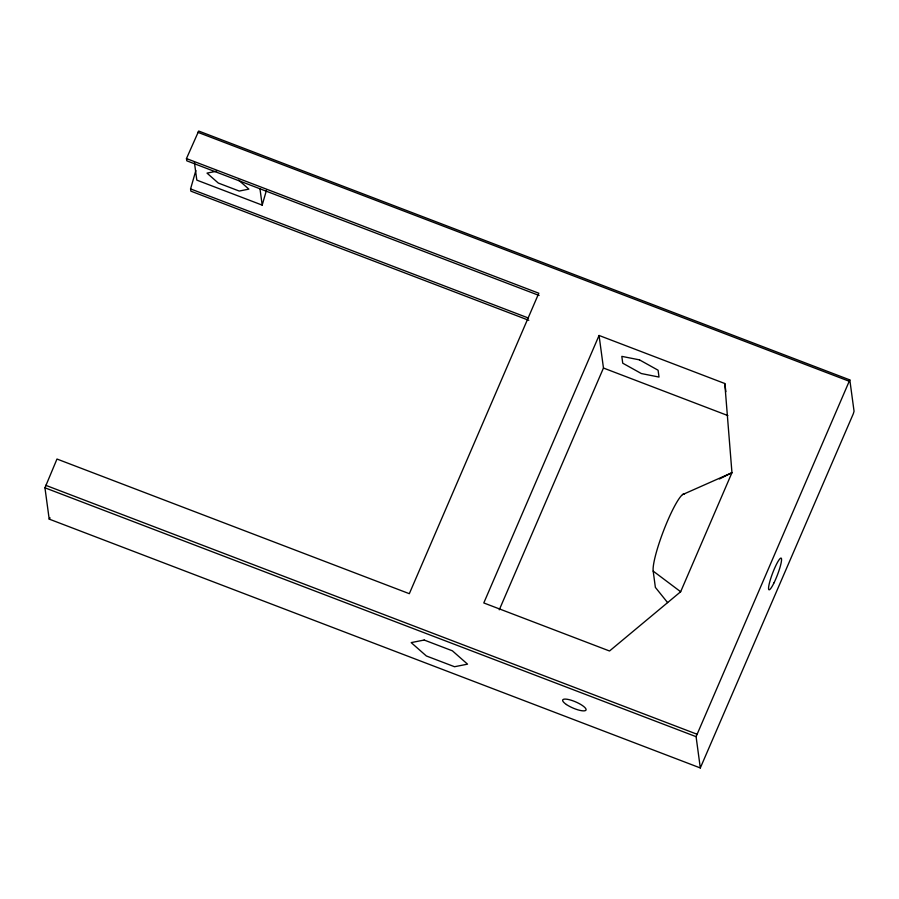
<?xml version="1.0" encoding="UTF-8"?>
<svg xmlns="http://www.w3.org/2000/svg" width="899" height="899" viewBox="0 0 899 899"><rect width="100%" height="100%" fill="white"/><g stroke="black" fill="none" stroke-linecap="round" stroke-linejoin="round"><path stroke-width="1.35" d="M44.95 487.809L56.985 459.029L409.326 593.688L538.804 293.231L186.464 158.572L198.69 131.04L849.813 379.906L854.05 411.203L853.331 413.72L700.31 767.96L49.187 519.105L44.95 487.809L696.084 736.663L700.31 767.96M528.803 320.302L190.869 191.15L190.566 188.914L195.847 170.529M194.431 162.539L196.814 180.126L262.193 205.118L266.43 190.352M696.084 736.663L849.813 379.906M599.06 335.462L483.797 602.948L609.522 651L680.655 591.744L731.955 472.694L724.796 383.513L599.06 335.462L603.465 368.028L499.282 609.803M49.187 519.105L50.074 517.858M719.414 478.987L731.955 472.694L682.51 494.63M216.67 171.203L207.006 173.114L218.277 183.036L239.224 191.049L248.888 189.127L238.64 180.115M197.791 132.288L848.926 381.142M539.108 295.468L186.767 160.809L186.464 158.572M190.566 188.914L528.5 318.066M603.465 368.028L727.887 415.585M45.669 485.291L696.804 734.146M684.544 493.956A42.399 6.405 -69.1 0 0 665.53 525.78A42.399 6.405 -69.1 0 0 653.18 571.101L680.655 591.744M667.597 602.588L655.371 587.384L653.18 571.101M724.796 383.513L725.898 391.661M259.991 188.88L262.193 205.118M424.193 640.032L411.18 642.605L426.351 655.967L454.534 666.732L467.547 664.159L452.377 650.809L424.193 640.032M639.492 359.87L621.816 356.364L622.737 363.196L641.335 373.546L659.012 377.063L658.09 370.219L639.492 359.87M774.05 582.766A16.957 2.562 -69.1 0 0 781.13 558.11A16.957 2.562 -69.1 0 0 769.994 580.945A16.957 2.562 -69.1 0 0 774.05 582.766M566.415 704.513A12.721 3.36 23.3 0 0 585.833 710.3A12.721 3.36 23.3 0 0 570.82 700.119A12.721 3.36 23.3 0 0 566.415 704.513"/></g></svg>
